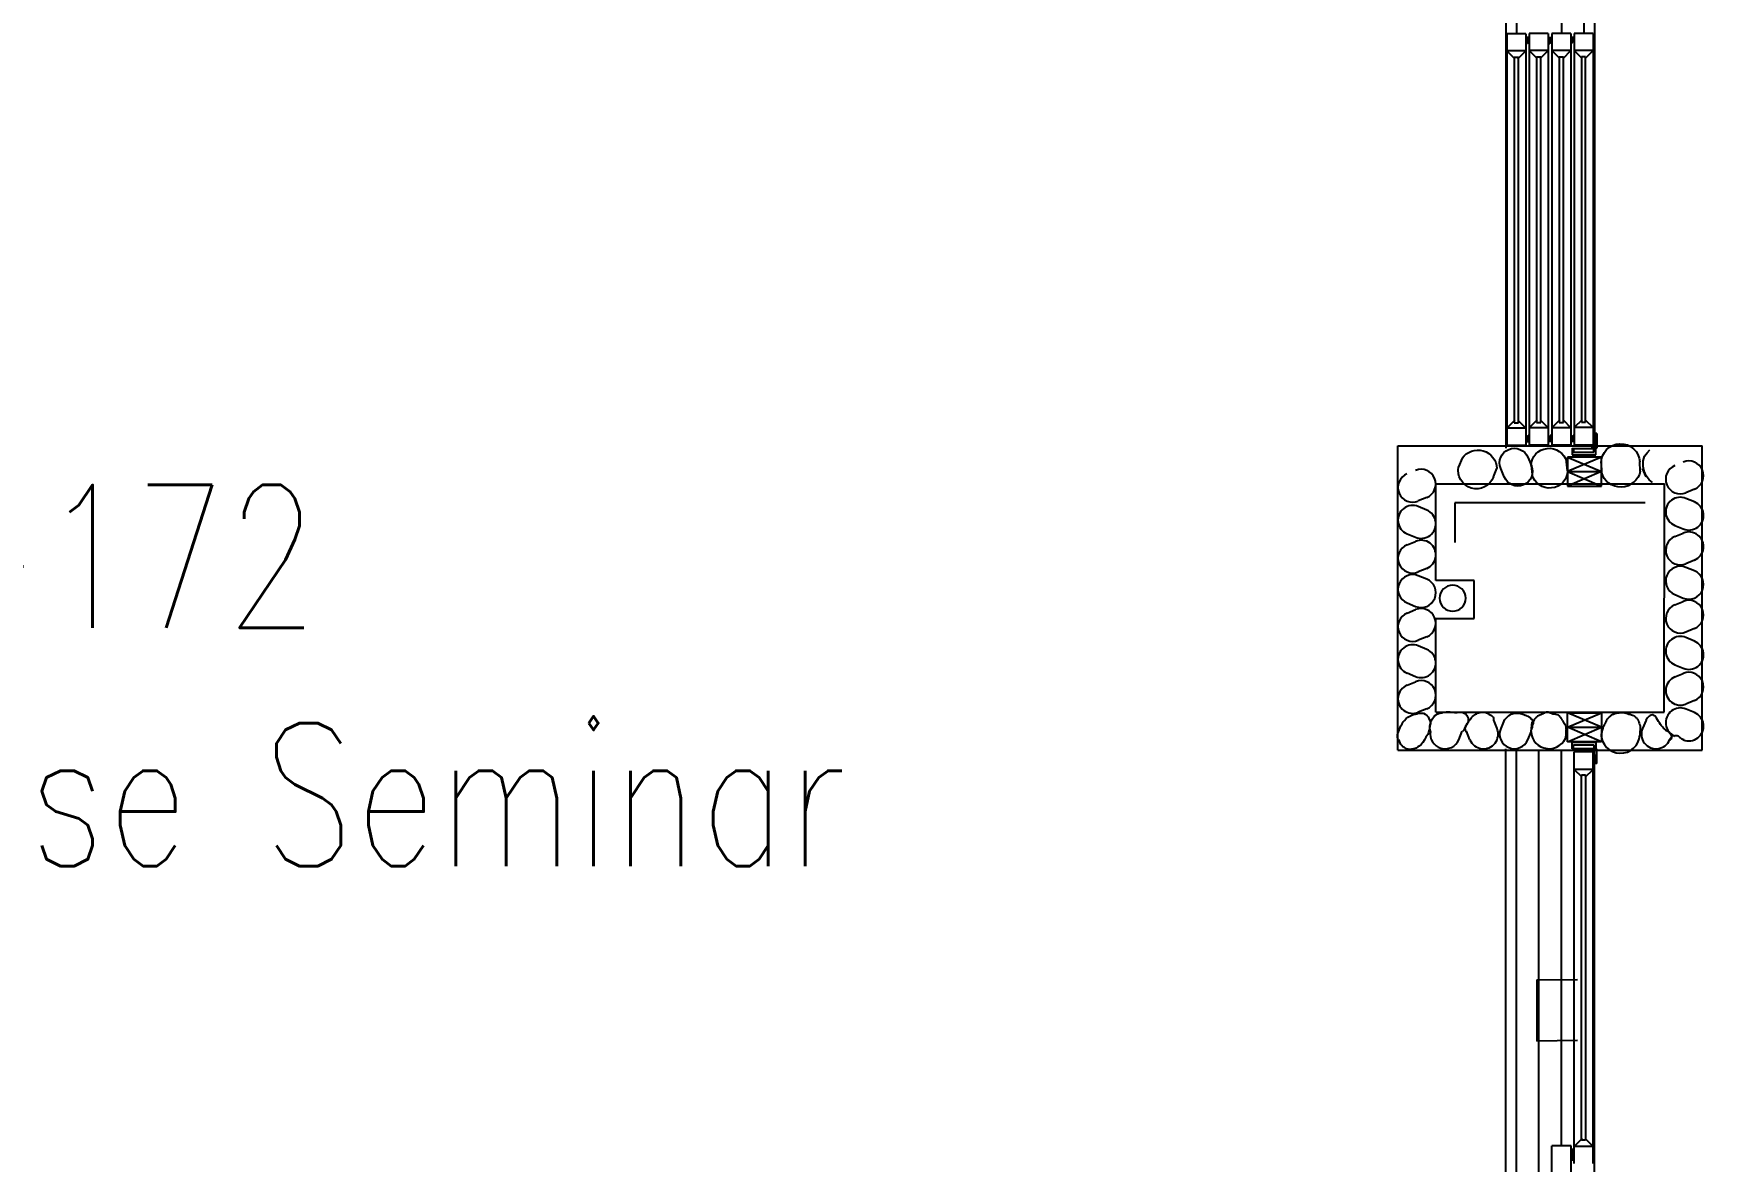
# Model space of a CAD drawing. Extents: x 11182 to 734459, y -1391328 to 152085.
# Drawn here: x 114612 to 119002, y -563737 to -560770 of the extents above; entities that cross this region are included whole.
import ezdxf
from ezdxf.enums import TextEntityAlignment as Align

# ---------------------------------------------------------------- set-up
doc = ezdxf.new("R2010")
doc.units = 0
doc.header["$LTSCALE"] = 500
doc.header["$MEASUREMENT"] = 0
for name, color, linetype in [('0_room_data', 7, 'CONTINUOUS'), ('1_Wall_Exist', 251, 'CONTINUOUS'), ('3_Text', 7, 'CONTINUOUS')]:
    doc.layers.add(name, color=color, linetype=linetype)
doc.styles.add('1_200', font='simplex.shx', dxfattribs={"width": 0.75, "height": 460})

# ---------------------------------------------------------------- blocks, each defined once
blk = doc.blocks.new('room_data')
at = {"layer": '3_Text', "style": '1_200', "width": 0.75}
for tag, p in [('ROOMNUM', (0, 0)), ('ROOMUSE', (0, -575))]:
    blk.add_attdef(tag, text='', height=345, dxfattribs=at).set_placement(p, align=Align.MIDDLE_CENTER)

msp = doc.modelspace()

# ---------------------------------------------------------------- linework, layer by layer
at = {"layer": '1_Wall_Exist'}
for p, q in [((118481.7, -557655), (118481.7, -561861.2)), ((118509.7, -557663), (118509.7, -560771.2)), ((118628.1, -557662.5), (118628.1, -560770.7)), ((118686.7, -557663), (118686.7, -560771.2)), ((118714.7, -557662.9), (118714.7, -561822.1)), ((118484.7, -560771.6), (118484.7, -561853.7)), ((118534.7, -560771.6), (118484.7, -560771.6)), ((118534.7, -560771.6), (118534.7, -561853.7)), ((118543.3, -560771), (118543.3, -561853.2)), ((118593.3, -560771), (118543.3, -560771)), ((118593.3, -560771), (118593.3, -561853.2)), ((118603.1, -560771.1), (118603.1, -561853.2)), ((118653.1, -560771.1), (118603.1, -560771.1)), ((118653.1, -560771.1), (118653.1, -561853.2)), ((118661.3, -560770.6), (118661.3, -561852.7)), ((118711.3, -560770.6), (118661.3, -560770.6)), ((118711.3, -560770.6), (118711.3, -561852.7)), ((118534.7, -560816.2), (118484.7, -560816.2)), ((118505.6, -560837.1), (118484.7, -560816.2)), ((118513.8, -560837.1), (118534.7, -560816.2)), ((118536.7, -560780.8), (118543.4, -560780.8)), ((118536.7, -560783.3), (118536.7, -560780.8)), ((118537.6, -560783.3), (118536.7, -560783.3)), ((118536.7, -560787.5), (118537.6, -560787.5)), ((118536.7, -560797.9), (118536.7, -560787.5)), ((118537.8, -560797.9), (118536.7, -560797.9)), ((118537.6, -560787.5), (118537.6, -560783.3)), ((118540.7, -560783.3), (118537.8, -560797.9)), ((118543.2, -560783.3), (118540.7, -560783.3)), ((118593.3, -560815.6), (118543.3, -560815.6)), ((118564.2, -560836.5), (118543.3, -560815.6)), ((118572.4, -560836.5), (118593.3, -560815.6)), ((118596.5, -560780.9), (118603.2, -560780.9)), ((118596.5, -560783.4), (118596.5, -560780.9)), ((118597.4, -560783.4), (118596.5, -560783.4)), ((118596.5, -560787.6), (118597.4, -560787.6)), ((118596.5, -560798), (118596.5, -560787.6)), ((118597.6, -560798), (118596.5, -560798)), ((118597.4, -560787.6), (118597.4, -560783.4)), ((118600.5, -560783.4), (118597.6, -560798)), ((118603, -560783.4), (118600.5, -560783.4)), ((118653.1, -560815.7), (118603.1, -560815.7)), ((118624, -560836.6), (118603.1, -560815.7)), ((118632.2, -560836.6), (118653.1, -560815.7)), ((118654.7, -560780), (118661.4, -560780)), ((118654.7, -560782.5), (118654.7, -560780)), ((118655.6, -560782.5), (118654.7, -560782.5)), ((118654.7, -560786.7), (118655.6, -560786.7)), ((118654.7, -560797.1), (118654.7, -560786.7)), ((118655.8, -560797.1), (118654.7, -560797.1)), ((118655.6, -560786.7), (118655.6, -560782.5)), ((118658.7, -560782.5), (118655.8, -560797.1)), ((118661.2, -560782.5), (118658.7, -560782.5)), ((118711.3, -560815.2), (118661.3, -560815.2)), ((118682.2, -560836.1), (118661.3, -560815.2)), ((118690.4, -560836.1), (118711.3, -560815.2)), ((118515.1, -560833.4), (118503.8, -560833.4)), ((118503.8, -560833.4), (118503.8, -561794.1)), ((118515.1, -561794.1), (118515.1, -560833.4)), ((118573.7, -560832.8), (118562.4, -560832.8)), ((118562.4, -560832.8), (118562.4, -561793.3)), ((118573.7, -561793.3), (118573.7, -560832.8)), ((118633.5, -560832.9), (118622.2, -560832.9)), ((118622.2, -560832.9), (118622.2, -561793.4)), ((118633.5, -561793.4), (118633.5, -560832.9)), ((118691.7, -560832.4), (118680.4, -560832.4)), ((118680.4, -560832.4), (118680.4, -561792.9)), ((118691.7, -561792.9), (118691.7, -560832.4)), ((118505.6, -561787.5), (118484.7, -561808.4)), ((118534.7, -561808.4), (118484.7, -561808.4)), ((118503.8, -561794.1), (118515.1, -561794.1)), ((118513.8, -561787.5), (118534.7, -561808.4)), ((118564.2, -561786.7), (118543.3, -561807.6)), ((118593.3, -561807.6), (118543.3, -561807.6)), ((118562.4, -561793.3), (118573.7, -561793.3)), ((118572.4, -561786.7), (118593.3, -561807.6)), ((118624, -561786.6), (118603.1, -561807.5)), ((118653.1, -561807.5), (118603.1, -561807.5)), ((118622.2, -561793.4), (118633.5, -561793.4)), ((118632.2, -561786.6), (118653.1, -561807.5)), ((118682.2, -561786.1), (118661.3, -561807)), ((118711.3, -561807), (118661.3, -561807)), ((118680.4, -561792.9), (118691.7, -561792.9)), ((118690.4, -561786.1), (118711.3, -561807)), ((118712.6, -561822.6), (118712.6, -561834.2)), ((118721.1, -561822.6), (118712.6, -561822.6)), ((118714.1, -561834.2), (118716, -561825.1)), ((118716, -561825.1), (118718.5, -561825.1)), ((118718.5, -561825.1), (118718.5, -561833.6)), ((118721.1, -561822.6), (118721.1, -561861)), ((118198.2, -562655.1), (118198.4, -561855)), ((118198.4, -561855), (118998.2, -561855)), ((118534.7, -561853.7), (118484.7, -561853.7)), ((118541.3, -561844.1), (118534.6, -561844.1)), ((118534.8, -561841.6), (118537.3, -561841.6)), ((118537.3, -561841.6), (118540.2, -561827)), ((118540.2, -561827), (118541.3, -561827)), ((118540.4, -561837.4), (118540.4, -561841.6)), ((118541.3, -561837.4), (118540.4, -561837.4)), ((118540.4, -561841.6), (118541.3, -561841.6)), ((118541.3, -561827), (118541.3, -561837.4)), ((118541.3, -561841.6), (118541.3, -561844.1)), ((118593.3, -561853.2), (118543.3, -561853.2)), ((118599.9, -561843.6), (118593.2, -561843.6)), ((118593.4, -561841.1), (118595.9, -561841.1)), ((118595.9, -561841.1), (118598.8, -561826.5)), ((118598.8, -561826.5), (118599.9, -561826.5)), ((118599, -561836.9), (118599, -561841.1)), ((118599.9, -561836.9), (118599, -561836.9)), ((118599, -561841.1), (118599.9, -561841.1)), ((118599.9, -561826.5), (118599.9, -561836.9)), ((118599.9, -561841.1), (118599.9, -561843.6)), ((118653.1, -561853.3), (118603.1, -561853.3)), ((118659.7, -561843.7), (118653, -561843.7)), ((118653.2, -561841.2), (118655.7, -561841.2)), ((118655.7, -561841.2), (118658.6, -561826.6)), ((118656, -561860.9), (118656, -561878.9)), ((118656, -561861.5), (118718.3, -561861.5)), ((118658.6, -561826.6), (118659.7, -561826.6)), ((118658.8, -561837), (118658.8, -561841.2)), ((118659.7, -561837), (118658.8, -561837)), ((118658.8, -561841.2), (118659.7, -561841.2)), ((118659.5, -561861.1), (118659.5, -561871.4)), ((118659.7, -561826.6), (118659.7, -561837)), ((118659.7, -561841.2), (118659.7, -561843.7)), ((118711.3, -561852.8), (118661.3, -561852.8)), ((118706.1, -561859.8), (118719.8, -561859.8)), ((118706.1, -561861), (118706.1, -561859.8)), ((118721.1, -561861), (118706.1, -561861)), ((118717.9, -561843.2), (118711.2, -561843.2)), ((118711.4, -561840.7), (118713.9, -561840.7)), ((118712.6, -561834.2), (118714.1, -561834.2)), ((118713.4, -561871.4), (118713.4, -561861.5)), ((118713.9, -561840.7), (118716.8, -561826.1)), ((118714.7, -561843.9), (118714.7, -561861.2)), ((118716.8, -561826.1), (118717.9, -561826.1)), ((118717, -561836.5), (118717, -561840.7)), ((118717.9, -561836.5), (118717, -561836.5)), ((118717, -561840.7), (118717.9, -561840.7)), ((118717.9, -561826.1), (118717.9, -561836.5)), ((118717.9, -561837.8), (118719.7, -561837.8)), ((118717.9, -561838.9), (118717.9, -561837.8)), ((118719.8, -561838.9), (118717.9, -561838.9)), ((118717.9, -561840.7), (118717.9, -561843.2)), ((118718.3, -561878.9), (118718.3, -561861.5)), ((118718.5, -561833.6), (118719.7, -561833.6)), ((118719.7, -561837.8), (118719.7, -561833.6)), ((118719.8, -561859.8), (118719.8, -561838.9)), ((118853.5, -561873.6), (118860.3, -561865.5)), ((118998.3, -562655.1), (118998.2, -561855)), ((118367, -561887.7), (118357.8, -561910)), ((118539.9, -561885.1), (118549.2, -561907.3)), ((118548.1, -561906.8), (118551.2, -561930.7)), ((118644.3, -561920.7), (118641.3, -561896.7)), ((118733.2, -561884.8), (118644.2, -561884.8)), ((118644.2, -561884.8), (118733.2, -561922.8)), ((118733.2, -561884.8), (118644.2, -561922.8)), ((118644.2, -561884.8), (118644.2, -561960.8)), ((118656, -561878.9), (118718.3, -561878.9)), ((118659.5, -561871.4), (118713.4, -561871.4)), ((118732.5, -561900.4), (118733.5, -561924.5)), ((118733.2, -561960.8), (118733.2, -561884.8)), ((118835.3, -561921.3), (118834.2, -561897)), ((118842.6, -561894), (118846.7, -561881.8)), ((118842.6, -561909), (118842.6, -561894)), ((118845.3, -561921.2), (118842.6, -561909)), ((118846.7, -561881.8), (118853.5, -561873.6)), ((118298.3, -561954.9), (118898.5, -561954.9)), ((118298.3, -562208.6), (118298.3, -561954.9)), ((118449.5, -561936.8), (118458.7, -561914.5)), ((118477.8, -561936.8), (118468.6, -561914.5)), ((118644.2, -561922.8), (118733.2, -561922.8)), ((118644.2, -561922.8), (118733.2, -561960.8)), ((118733.2, -561922.8), (118644.2, -561960.8)), ((118850.4, -561936.8), (118841.1, -561914.6)), ((118850.7, -561933.5), (118845.3, -561921.2)), ((118858.9, -561944.3), (118850.7, -561933.5)), ((118867.1, -561951.1), (118858.9, -561944.3)), ((118898.3, -562554.9), (118898.5, -561954.9)), ((118274.1, -561990.7), (118251.7, -561999.9)), ((118644.2, -561960.8), (118733.2, -561960.8)), ((118977.7, -561968.9), (118955.3, -561978.2)), ((118977.7, -562002.2), (118955.4, -561993)), ((118274.1, -562023.9), (118251.8, -562014.7)), ((118348, -562005), (118348, -562109.4)), ((118848, -562005), (118348, -562005)), ((118222.3, -562085.9), (118244.4, -562095.2)), ((118925.9, -562064.2), (118948, -562073.4)), ((118925.9, -562093.5), (118948.2, -562084.3)), ((118222.3, -562115.2), (118244.6, -562106)), ((118977.7, -562155.5), (118955.4, -562164.8)), ((118977.7, -562183.8), (118955.4, -562174.6)), ((118274.1, -562177.2), (118251.8, -562186.5)), ((118274.1, -562205.6), (118251.8, -562196.4)), ((118398.4, -562208.6), (118298.4, -562208.6)), ((118398.4, -562308.6), (118398.4, -562208.6)), ((118925.9, -562273.2), (118948.2, -562263.9)), ((118926, -562245.9), (118948.2, -562255.2)), ((118222.3, -562294.9), (118244.6, -562285.6)), ((118222.4, -562267.7), (118244.6, -562277)), ((118298.3, -562554.9), (118298.3, -562308.6)), ((118298.4, -562308.6), (118398.4, -562308.6)), ((118977.7, -562335.2), (118955.3, -562344.4)), ((118274.1, -562356.9), (118251.7, -562366.2)), ((118274.1, -562390.1), (118251.8, -562380.9)), ((118977.7, -562368.4), (118955.4, -562359.2)), ((118925.9, -562430.4), (118948.1, -562439.7)), ((118222.3, -562452.1), (118244.5, -562461.4)), ((118222.3, -562484.3), (118244.5, -562475)), ((118925.9, -562462.6), (118948.1, -562453.3)), ((118977.8, -562524.5), (118955.4, -562533.8)), ((118219.7, -562572.2), (118224.2, -562568.5)), ((118224.2, -562568.5), (118229.8, -562565.8)), ((118229.8, -562565.8), (118235.3, -562563)), ((118235.3, -562563), (118239, -562561.2)), ((118239, -562561.2), (118244.5, -562560.2)), ((118244.5, -562560.2), (118250, -562559.3)), ((118247.2, -562558.4), (118252.7, -562557.5)), ((118274.2, -562546.3), (118251.8, -562555.5)), ((118252.7, -562557.5), (118265.6, -562557.5)), ((118265.6, -562557.5), (118270.2, -562560.2)), ((118270.2, -562560.2), (118274.8, -562564.8)), ((118274.8, -562564.8), (118277.6, -562567.6)), ((118277.6, -562567.6), (118279.4, -562572.2)), ((118288.1, -562573.3), (118290.2, -562570.6)), ((118290.2, -562570.6), (118292.3, -562567.8)), ((118292.3, -562567.8), (118294.3, -562565.1)), ((118294.3, -562565.1), (118298.5, -562562.3)), ((118298.3, -562554.9), (118898.3, -562554.9)), ((118298.5, -562562.3), (118301.9, -562560.2)), ((118301.9, -562560.2), (118305.4, -562558.9)), ((118305.4, -562558.9), (118309.5, -562557.5)), ((118309.5, -562557.5), (118313.6, -562556.8)), ((118313.6, -562556.8), (118318.5, -562555.4)), ((118318.5, -562555.4), (118325.4, -562554.7)), ((118325.4, -562554.7), (118335, -562554.7)), ((118335, -562554.7), (118339.2, -562555.4)), ((118339.2, -562555.4), (118343.3, -562555.4)), ((118343.3, -562555.4), (118347.4, -562556.1)), ((118347.4, -562556.1), (118353.6, -562556.1)), ((118353.6, -562556.1), (118359.1, -562555.4)), ((118359.1, -562555.4), (118365.4, -562555.4)), ((118365.4, -562555.4), (118368.8, -562556.1)), ((118368.8, -562556.1), (118374.3, -562558.9)), ((118374.3, -562558.9), (118377.8, -562561.6)), ((118377.8, -562561.6), (118379.8, -562563.7)), ((118379.8, -562563.7), (118381.2, -562567.8)), ((118381.2, -562567.8), (118382.6, -562571.3)), ((118382.6, -562571.3), (118383.3, -562576.8)), ((118388, -562574.2), (118389.9, -562571.6)), ((118389.9, -562571.6), (118392.1, -562569)), ((118392.1, -562569), (118394.7, -562566.4)), ((118394.7, -562566.4), (118397.7, -562563.8)), ((118397.7, -562563.8), (118400.3, -562562)), ((118400.3, -562562), (118402.5, -562560.5)), ((118402.5, -562560.5), (118404.8, -562559.3)), ((118404.8, -562559.3), (118407.4, -562557.9)), ((118407.4, -562557.9), (118410.3, -562557.1)), ((118410.3, -562557.1), (118413.3, -562556)), ((118413.3, -562556), (118415.9, -562555.6)), ((118415.9, -562555.6), (118418.5, -562555.2)), ((118418.5, -562555.2), (118426.4, -562555.2)), ((118426.4, -562555.2), (118429, -562556)), ((118429, -562556), (118431.2, -562556.7)), ((118431.2, -562556.7), (118433.4, -562557.5)), ((118433.4, -562557.5), (118435.3, -562558.6)), ((118435.3, -562558.6), (118437.5, -562560.1)), ((118437.5, -562560.1), (118439, -562561.2)), ((118439, -562561.2), (118440.5, -562562.3)), ((118440.5, -562562.3), (118442.4, -562563.1)), ((118442.4, -562563.1), (118443.9, -562564.2)), ((118443.9, -562564.2), (118445.7, -562565.7)), ((118445.7, -562565.7), (118447.2, -562566.8)), ((118447.2, -562566.8), (118448.3, -562568.7)), ((118448.3, -562568.7), (118449.5, -562570.1)), ((118449.5, -562570.1), (118449.5, -562575.8)), ((118481.1, -562573.1), (118482.6, -562571.3)), ((118482.6, -562571.3), (118484.5, -562569)), ((118484.5, -562569), (118486.7, -562567.2)), ((118486.7, -562567.2), (118488.2, -562565.7)), ((118488.2, -562565.7), (118490.1, -562564.2)), ((118490.1, -562564.2), (118491.5, -562563.1)), ((118491.5, -562563.1), (118493.4, -562562)), ((118493.4, -562562), (118495.6, -562560.8)), ((118495.6, -562560.8), (118498.6, -562559.7)), ((118498.6, -562559.7), (118501.6, -562559)), ((118501.6, -562559), (118504.2, -562558.2)), ((118504.2, -562558.2), (118506.8, -562558.2)), ((118506.8, -562558.2), (118509.1, -562557.9)), ((118509.1, -562557.9), (118515, -562557.9)), ((118515, -562557.9), (118518, -562558.2)), ((118518, -562558.2), (118520.6, -562558.6)), ((118520.6, -562558.6), (118524, -562559.7)), ((118524, -562559.7), (118526.9, -562560.5)), ((118526.9, -562560.5), (118529.5, -562561.2)), ((118529.5, -562561.2), (118532.5, -562562.7)), ((118532.5, -562562.7), (118535.1, -562563.4)), ((118535.1, -562563.4), (118537.4, -562564.9)), ((118537.4, -562564.9), (118540, -562566.1)), ((118540, -562566.1), (118542.2, -562567.2)), ((118542.2, -562567.2), (118543.7, -562567.9)), ((118543.7, -562567.9), (118545.6, -562569.4)), ((118545.6, -562569.4), (118547, -562570.5)), ((118547, -562570.5), (118548.5, -562572.4)), ((118559.7, -562570.9), (118557.8, -562572.8)), ((118561.2, -562569), (118559.7, -562570.9)), ((118563.1, -562567.5), (118561.2, -562569)), ((118565.3, -562566.1), (118563.1, -562567.5)), ((118567.5, -562564.9), (118565.3, -562566.1)), ((118569.4, -562564.2), (118567.5, -562564.9)), ((118571.3, -562563.4), (118569.4, -562564.2)), ((118573.5, -562562.3), (118571.3, -562563.4)), ((118575.7, -562561.6), (118573.5, -562562.3)), ((118577.6, -562560.5), (118575.7, -562561.6)), ((118579.8, -562559.7), (118577.6, -562560.5)), ((118582.1, -562558.2), (118579.8, -562559.7)), ((118584.3, -562557.5), (118582.1, -562558.2)), ((118586.5, -562556.4), (118584.3, -562557.5)), ((118589.1, -562555.6), (118586.5, -562556.4)), ((118591.4, -562555.2), (118589.1, -562555.6)), ((118593.6, -562555.2), (118591.4, -562555.2)), ((118595.5, -562556), (118593.6, -562555.2)), ((118597, -562556.7), (118595.5, -562556)), ((118599.6, -562557.9), (118597, -562556.7)), ((118602.2, -562559), (118599.6, -562557.9)), ((118605.5, -562560.1), (118602.2, -562559)), ((118609.2, -562560.8), (118605.5, -562560.1)), ((118613.3, -562561.6), (118609.2, -562560.8)), ((118616.7, -562562), (118613.3, -562561.6)), ((118620.4, -562563.1), (118616.7, -562562)), ((118622.3, -562564.9), (118620.4, -562563.1)), ((118624.1, -562567.5), (118622.3, -562564.9)), ((118626, -562569.4), (118624.1, -562567.5)), ((118627.5, -562572), (118626, -562569.4)), ((118629.7, -562574.6), (118627.5, -562572)), ((118644.2, -562632.9), (118644.2, -562556.9)), ((118644.2, -562556.9), (118733.2, -562556.9)), ((118644.2, -562594.9), (118733.2, -562556.9)), ((118733.2, -562594.9), (118644.2, -562556.9)), ((118733.2, -562556.9), (118733.2, -562632.9)), ((118749.3, -562573.5), (118750.4, -562572)), ((118750.4, -562572), (118751.5, -562570.5)), ((118751.5, -562570.5), (118752.6, -562569.4)), ((118752.6, -562569.4), (118754.9, -562567.2)), ((118754.9, -562567.2), (118756, -562566.1)), ((118756, -562566.1), (118757.5, -562564.6)), ((118757.5, -562564.6), (118759, -562563.1)), ((118759, -562563.1), (118760.8, -562562)), ((118760.8, -562562), (118762.7, -562560.8)), ((118762.7, -562560.8), (118764.6, -562560.1)), ((118764.6, -562560.1), (118766.8, -562559.3)), ((118766.8, -562559.3), (118768.7, -562559)), ((118768.7, -562559), (118770.9, -562558.2)), ((118770.9, -562558.2), (118773.1, -562557.9)), ((118773.1, -562557.9), (118776.9, -562557.1)), ((118776.9, -562557.1), (118779.1, -562556.7)), ((118779.1, -562556.7), (118781, -562556.4)), ((118781, -562556.4), (118783.2, -562556.4)), ((118783.2, -562556.4), (118785.8, -562556)), ((118785.8, -562556), (118790.3, -562556)), ((118790.3, -562556), (118792.5, -562556.4)), ((118792.5, -562556.4), (118794.7, -562556.7)), ((118794.7, -562556.7), (118796.6, -562557.1)), ((118796.6, -562557.1), (118798.5, -562557.9)), ((118798.5, -562557.9), (118800.7, -562558.2)), ((118800.7, -562558.2), (118802.6, -562559.3)), ((118802.6, -562559.3), (118804.8, -562560.1)), ((118804.8, -562560.1), (118806.7, -562560.5)), ((118806.7, -562560.5), (118808.5, -562560.8)), ((118808.5, -562560.8), (118810.4, -562561.6)), ((118810.4, -562561.6), (118812.6, -562562.3)), ((118812.6, -562562.3), (118814.5, -562562.7)), ((118814.5, -562562.7), (118816.3, -562563.4)), ((118816.3, -562563.4), (118818.6, -562564.6)), ((118818.6, -562564.6), (118820.8, -562566.4)), ((118820.8, -562566.4), (118823, -562567.9)), ((118823, -562567.9), (118824.2, -562569)), ((118824.2, -562569), (118825.3, -562570.9)), ((118825.3, -562570.9), (118826.8, -562572.8)), ((118854.3, -562570.5), (118852.5, -562573.1)), ((118855.1, -562569), (118854.3, -562570.5)), ((118856.2, -562567.9), (118855.1, -562569)), ((118857.3, -562566.4), (118856.2, -562567.9)), ((118858.8, -562565.3), (118857.3, -562566.4)), ((118861.4, -562563.8), (118858.8, -562565.3)), ((118864, -562562.7), (118861.4, -562563.8)), ((118867, -562562), (118864, -562562.7)), ((118869.2, -562562), (118867, -562562)), ((118872.6, -562564.6), (118869.2, -562562)), ((118874.8, -562566.1), (118872.6, -562564.6)), ((118876.3, -562567.9), (118874.8, -562566.1)), ((118878.2, -562570.9), (118876.3, -562567.9)), ((118880.4, -562575), (118878.2, -562570.9)), ((118977.6, -562556.4), (118955.5, -562547.1)), ((118197.6, -562615.4), (118198.5, -562609.9)), ((118197.6, -562621.8), (118197.6, -562615.4)), ((118198.5, -562609.9), (118200.3, -562605.3)), ((118200.3, -562605.3), (118202.2, -562599.8)), ((118202.2, -562599.8), (118204, -562595.2)), ((118204, -562595.2), (118205.9, -562591.5)), ((118205.9, -562591.5), (118209.5, -562586)), ((118209.5, -562586), (118212.3, -562580.5)), ((118212.3, -562580.5), (118216, -562576.8)), ((118216, -562576.8), (118219.7, -562572.2)), ((118276.6, -562613.6), (118273.9, -562617.2)), ((118278.5, -562609), (118276.6, -562613.6)), ((118279.4, -562604.4), (118278.5, -562609)), ((118279.4, -562572.2), (118281.2, -562575.9)), ((118281.2, -562599.8), (118279.4, -562604.4)), ((118281.2, -562575.9), (118283.1, -562579.5)), ((118282.2, -562590.6), (118281.2, -562599.8)), ((118284, -562585.1), (118282.2, -562590.6)), ((118282.6, -562592), (118283.3, -562587.8)), ((118282.6, -562596.8), (118282.6, -562592)), ((118283.3, -562601.6), (118282.6, -562596.8)), ((118283.1, -562579.5), (118284, -562585.1)), ((118283.3, -562587.8), (118284, -562584.4)), ((118284, -562605.7), (118283.3, -562601.6)), ((118284, -562584.4), (118284.7, -562580.9)), ((118284.7, -562580.9), (118286.1, -562578.2)), ((118286.1, -562578.2), (118288.1, -562573.3)), ((118358.1, -562627.6), (118367.4, -562605.4)), ((118371.6, -562602.3), (118368.1, -562605.7)), ((118373.6, -562598.2), (118371.6, -562602.3)), ((118375.7, -562594), (118373.6, -562598.2)), ((118375, -562596.2), (118375.7, -562594.4)), ((118375.3, -562598.1), (118375, -562596.2)), ((118375.7, -562600.7), (118375.3, -562598.1)), ((118377.8, -562590.6), (118375.7, -562594)), ((118375.7, -562594.4), (118376.8, -562591.8)), ((118376.1, -562602.6), (118375.7, -562600.7)), ((118376.8, -562604), (118376.1, -562602.6)), ((118376.8, -562591.8), (118377.9, -562589.1)), ((118377.6, -562605.9), (118376.8, -562604)), ((118378.7, -562607.4), (118377.6, -562605.9)), ((118379.1, -562587.8), (118377.8, -562590.6)), ((118377.9, -562589.1), (118379.1, -562587.7)), ((118387.4, -562627.6), (118378.2, -562605.3)), ((118380.2, -562608.9), (118378.7, -562607.4)), ((118381.2, -562583.7), (118379.1, -562587.8)), ((118379.1, -562587.7), (118380.5, -562585.4)), ((118380.5, -562585.4), (118381.7, -562583.2)), ((118382.6, -562580.9), (118381.2, -562583.7)), ((118381.7, -562583.2), (118383.2, -562581.3)), ((118383.3, -562576.8), (118382.6, -562580.9)), ((118383.2, -562581.3), (118385, -562578.7)), ((118385, -562578.7), (118386.5, -562575.7)), ((118386.5, -562575.7), (118388, -562574.2)), ((118449.5, -562575.8), (118458.7, -562598.1)), ((118477.8, -562575.8), (118468.6, -562598.1)), ((118477.4, -562576.9), (118478.5, -562575.7)), ((118478.5, -562575.7), (118479.6, -562574.6)), ((118479.6, -562574.6), (118481.1, -562573.1)), ((118539.9, -562627.5), (118549.2, -562605.3)), ((118548.9, -562601.8), (118547.8, -562605.5)), ((118548.1, -562605.8), (118551.2, -562581.9)), ((118548.5, -562572.4), (118550, -562573.9)), ((118549.7, -562599.2), (118548.9, -562601.8)), ((118550, -562597.3), (118549.7, -562599.2)), ((118550, -562573.9), (118550.8, -562575.4)), ((118550.8, -562595.1), (118550, -562597.3)), ((118550.8, -562575.4), (118551.9, -562577.6)), ((118551.1, -562593.2), (118550.8, -562595.1)), ((118551.5, -562590.6), (118551.1, -562593.2)), ((118551.9, -562579.8), (118551.5, -562582.4)), ((118552.3, -562588.4), (118551.5, -562590.6)), ((118551.9, -562577.6), (118551.9, -562579.8)), ((118552.6, -562586.5), (118552.3, -562588.4)), ((118553.4, -562584.7), (118552.6, -562586.5)), ((118553.7, -562582.4), (118553.4, -562584.7)), ((118554.1, -562580.2), (118553.7, -562582.4)), ((118555.6, -562576.9), (118554.1, -562580.2)), ((118556.4, -562574.6), (118555.6, -562576.9)), ((118557.8, -562572.8), (118556.4, -562574.6)), ((118631.2, -562577.6), (118629.7, -562574.6)), ((118632.3, -562579.1), (118631.2, -562577.6)), ((118633.1, -562580.9), (118632.3, -562579.1)), ((118634.9, -562584.3), (118633.1, -562580.9)), ((118636.1, -562586.2), (118634.9, -562584.3)), ((118637.9, -562588.4), (118636.1, -562586.2)), ((118639.4, -562590.6), (118637.9, -562588.4)), ((118640.2, -562592.9), (118639.4, -562590.6)), ((118640.5, -562594.7), (118640.2, -562592.9)), ((118640.2, -562617.5), (118640.5, -562615.6)), ((118640.9, -562597.3), (118640.5, -562594.7)), ((118640.5, -562604.8), (118640.9, -562602.6)), ((118640.5, -562615.6), (118640.5, -562604.8)), ((118641.3, -562599.6), (118640.9, -562597.3)), ((118640.9, -562602.6), (118641.3, -562599.6)), ((118644.3, -562591.9), (118641.3, -562615.9)), ((118644.2, -562594.9), (118733.2, -562594.9)), ((118644.2, -562632.9), (118733.2, -562594.9)), ((118733.2, -562632.9), (118644.2, -562594.9)), ((118733.3, -562618.2), (118733.7, -562614.8)), ((118733.7, -562614.8), (118734, -562611.9)), ((118734, -562611.9), (118734.4, -562609.6)), ((118734.4, -562609.6), (118734.8, -562607.8)), ((118734.8, -562607.8), (118735.5, -562604.8)), ((118735.5, -562604.8), (118736.3, -562602.6)), ((118736.3, -562602.6), (118736.6, -562600.3)), ((118736.6, -562600.3), (118737.4, -562597.7)), ((118737.4, -562597.7), (118738.1, -562595.5)), ((118738.1, -562595.5), (118738.9, -562594)), ((118738.9, -562594), (118739.6, -562592.5)), ((118739.6, -562592.5), (118740.4, -562591)), ((118740.4, -562591), (118741.1, -562588.8)), ((118741.1, -562588.8), (118741.8, -562587.3)), ((118741.8, -562587.3), (118743.3, -562584.3)), ((118743.3, -562584.3), (118744.5, -562581.7)), ((118744.5, -562581.7), (118745.2, -562580.2)), ((118745.2, -562580.2), (118746.7, -562577.6)), ((118746.7, -562577.6), (118747.4, -562576.1)), ((118747.4, -562576.1), (118748.2, -562574.6)), ((118748.2, -562574.6), (118749.3, -562573.5)), ((118826.8, -562572.8), (118827.9, -562573.9)), ((118827.9, -562573.9), (118829.4, -562576.9)), ((118829.4, -562576.9), (118830.5, -562578.3)), ((118830.5, -562578.3), (118831.2, -562581.3)), ((118831.2, -562581.3), (118832, -562583.9)), ((118832, -562583.9), (118833.5, -562587.3)), ((118833.5, -562587.3), (118835.3, -562591.3)), ((118835.3, -562591.3), (118834.2, -562615.6)), ((118850.4, -562575.8), (118841.1, -562598)), ((118851, -562575), (118848.7, -562577.2)), ((118852.5, -562573.1), (118851, -562575)), ((118883, -562579.5), (118880.4, -562575)), ((118885.6, -562583.6), (118883, -562579.5)), ((118888.2, -562587.3), (118885.6, -562583.6)), ((118890.5, -562590.6), (118888.2, -562587.3)), ((118893.4, -562593.6), (118890.5, -562590.6)), ((118896.4, -562597), (118893.4, -562593.6)), ((118899.4, -562599.6), (118896.4, -562597)), ((118902, -562601.4), (118899.4, -562599.6)), ((118903.1, -562604), (118902, -562601.4)), ((118905.7, -562604.8), (118903.1, -562604)), ((118908.7, -562605.9), (118905.7, -562604.8)), ((118911.3, -562607.4), (118908.7, -562605.9)), ((118912.4, -562609.3), (118911.3, -562607.4)), ((118913.9, -562611.9), (118912.4, -562609.3)), ((118915, -562613), (118913.9, -562611.9)), ((118916.5, -562614.8), (118915, -562613)), ((118917.7, -562616.3), (118916.5, -562614.8)), ((118199.4, -562625.5), (118197.6, -562621.8)), ((118198.2, -562655.1), (118998.3, -562655.1)), ((118202.2, -562631), (118200.3, -562627.3)), ((118204, -562635.6), (118202.2, -562631)), ((118205.9, -562640.2), (118204, -562635.6)), ((118208.6, -562643), (118205.9, -562640.2)), ((118211.4, -562646.6), (118208.6, -562643)), ((118216, -562648.5), (118211.4, -562646.6)), ((118220.6, -562651.2), (118216, -562648.5)), ((118225.2, -562652.2), (118220.6, -562651.2)), ((118229.8, -562653.1), (118225.2, -562652.2)), ((118234.4, -562652.2), (118229.8, -562653.1)), ((118239.9, -562651.2), (118234.4, -562652.2)), ((118246.3, -562649.4), (118239.9, -562651.2)), ((118250.9, -562646.6), (118246.3, -562649.4)), ((118254.6, -562644.8), (118250.9, -562646.6)), ((118259.2, -562640.2), (118254.6, -562644.8)), ((118263.8, -562634.7), (118259.2, -562640.2)), ((118268.4, -562628.3), (118263.8, -562634.7)), ((118270.2, -562624.6), (118268.4, -562628.3)), ((118272, -562620.9), (118270.2, -562624.6)), ((118273.9, -562617.2), (118272, -562620.9)), ((118481.7, -566855), (118481.7, -562651.4)), ((118509.7, -566849.6), (118509.7, -562656.5)), ((118568.3, -564732), (118568.3, -562656.5)), ((118628.1, -563696.7), (118628.1, -562656.6)), ((118639, -562621.2), (118639.8, -562619.7)), ((118639.8, -562619.7), (118640.2, -562617.5)), ((118733.2, -562632.9), (118644.2, -562632.9)), ((118656, -562633.7), (118718.3, -562633.7)), ((118656, -562651.7), (118656, -562633.7)), ((118656, -562651.1), (118718.3, -562651.1)), ((118659.5, -562641.2), (118713.4, -562641.2)), ((118659.5, -562651.5), (118659.5, -562641.2)), ((118711.3, -562659.8), (118661.3, -562659.8)), ((118661.3, -563742), (118661.3, -562659.9)), ((118706.1, -562651.6), (118706.1, -562652.8)), ((118721.1, -562651.6), (118706.1, -562651.6)), ((118706.1, -562652.8), (118719.8, -562652.8)), ((118711.3, -563742), (118711.3, -562659.9)), ((118713.4, -562641.2), (118713.4, -562651.1)), ((118714.7, -562668.7), (118714.7, -562651.4)), ((118718.3, -562633.7), (118718.3, -562651.1)), ((118719.8, -562652.8), (118719.8, -562673.7)), ((118721.1, -562690), (118721.1, -562651.6)), ((118733.7, -562620.4), (118733.3, -562618.2)), ((118911.3, -562627.9), (118912.8, -562627.1)), ((118911.4, -562629.9), (118918.5, -562619.9)), ((118919.9, -562617.1), (118912.4, -562627.5)), ((118912.8, -562627.1), (118915.4, -562627.1)), ((118915.4, -562627.1), (118916.5, -562625.6)), ((118916.5, -562625.6), (118918, -562622.7)), ((118918, -562618.2), (118917.7, -562616.3)), ((118918, -562622.7), (118918, -562618.2)), ((118925.5, -562616.7), (118927.3, -562616.3)), ((118927.3, -562616.3), (118929.9, -562616.3)), ((118929.9, -562616.3), (118931.8, -562616.7)), ((118931.8, -562616.7), (118935.2, -562617.8)), ((118935.2, -562617.8), (118937, -562618.9)), ((118937, -562618.9), (118938.5, -562620.8)), ((118938.5, -562620.8), (118940, -562621.9)), ((118940, -562621.9), (118941.5, -562623.4)), ((118941.5, -562623.4), (118943.7, -562624.9)), ((118943.7, -562624.9), (118945.6, -562625.6)), ((118945.6, -562625.6), (118947.1, -562626.4)), ((118947.1, -562626.4), (118950.1, -562627.1)), ((118717.9, -562669.4), (118711.2, -562669.4)), ((118711.4, -562671.9), (118713.9, -562671.9)), ((118712.6, -562678.4), (118714.1, -562678.4)), ((118712.6, -562690), (118712.6, -562678.4)), ((118721.1, -562690), (118712.6, -562690)), ((118713.9, -562671.9), (118716.8, -562686.5)), ((118714.1, -562678.4), (118716, -562687.5)), ((118714.7, -566849.7), (118714.7, -562690.5)), ((118716, -562687.5), (118718.5, -562687.5)), ((118716.8, -562686.5), (118717.9, -562686.5)), ((118717, -562671.9), (118717.9, -562671.9)), ((118717, -562676.1), (118717, -562671.9)), ((118717.9, -562676.1), (118717, -562676.1)), ((118717.9, -562671.9), (118717.9, -562669.4)), ((118717.9, -562673.7), (118717.9, -562674.8)), ((118719.8, -562673.7), (118717.9, -562673.7)), ((118717.9, -562674.8), (118719.7, -562674.8)), ((118717.9, -562686.5), (118717.9, -562676.1)), ((118718.5, -562679), (118719.7, -562679)), ((118718.5, -562687.5), (118718.5, -562679)), ((118719.7, -562674.8), (118719.7, -562679)), ((118711.3, -562705.6), (118661.3, -562705.6)), ((118682.2, -562726.5), (118661.3, -562705.6)), ((118680.4, -562719.7), (118691.7, -562719.7)), ((118680.4, -563680.2), (118680.4, -562719.7)), ((118690.4, -562726.5), (118711.3, -562705.6)), ((118691.7, -562719.7), (118691.7, -563680.2)), ((118563.5, -563259.4), (118563.4, -563420.5)), ((118670.2, -563259.4), (118563.6, -563259.5)), ((118670.1, -563418.5), (118563.4, -563420.5)), ((118653.2, -563695.4), (118603.2, -563695.4)), ((118603.2, -564777.6), (118603.2, -563695.5)), ((118659.8, -563705), (118653.1, -563705)), ((118653.2, -564777.6), (118653.2, -563695.5)), ((118653.3, -563707.5), (118655.8, -563707.5)), ((118655.8, -563707.5), (118658.7, -563722.1)), ((118658.9, -563707.5), (118659.8, -563707.5)), ((118658.9, -563711.7), (118658.9, -563707.5)), ((118659.8, -563711.7), (118658.9, -563711.7)), ((118659.8, -563707.5), (118659.8, -563705)), ((118659.8, -563722.1), (118659.8, -563711.7)), ((118682.2, -563676.5), (118661.3, -563697.4)), ((118711.3, -563697.4), (118661.3, -563697.4)), ((118691.7, -563680.2), (118680.4, -563680.2)), ((118690.4, -563676.5), (118711.3, -563697.4)), ((118654.7, -563715.5), (118654.7, -563725.9)), ((118655.8, -563715.5), (118654.7, -563715.5)), ((118654.7, -563725.9), (118655.6, -563725.9)), ((118654.7, -563730.1), (118654.7, -563732.6)), ((118655.6, -563730.1), (118654.7, -563730.1)), ((118654.7, -563732.6), (118661.4, -563732.6)), ((118655.6, -563725.9), (118655.6, -563730.1)), ((118658.7, -563730.1), (118655.8, -563715.5)), ((118658.7, -563722.1), (118659.8, -563722.1)), ((118661.2, -563730.1), (118658.7, -563730.1))]:
    msp.add_line(p, q, dxfattribs=at)
at = {"layer": '1_Wall_Exist', "extrusion": (0, 0, -1)}
msp.add_circle((-118342.2, -562255.5), 34.3, dxfattribs=at)
for centre, radius, start, end in [((-118408.4, -561916.3), 50.3, 34.6375, 177.9505), ((-118504.3, -561899.8), 38.6, 337.6199, 157.5632), ((-118595.5, -561908.7), 47.4, 2.2954, 165.318), ((-118783.4, -561900.3), 50.9, 359.8874, 176.2833), ((-118404.6, -561920.1), 47.9, 200.4021, 12.1783), ((-118513.5, -561922), 38.6, 157.6199, 337.4828), ((-118597, -561918.7), 47.3, 182.4212, 345.318), ((-118784, -561911.2), 52.3, 191.138, 345.2453)]:
    msp.add_arc(centre, radius, start, end, dxfattribs=at)
at = {"layer": '1_Wall_Exist'}
for centre, radius, start, end in [((118940.6, -561942.6), 38.6, 112.5741, 292.4368), ((118962.9, -561933.3), 38.6, 292.5741, 112.5741), ((118237, -561964.3), 38.6, 112.5741, 292.4368), ((118259.2, -561955.1), 38.6, 292.7112, 112.3801), ((118940.5, -562028.5), 38.5, 67.2313, 247.7572), ((118236.9, -562050.3), 38.6, 67.2888, 247.7009), ((118259.3, -562059.6), 38.6, 247.2888, 67.4828), ((118963, -562037.8), 38.6, 247.152, 67.5632), ((118963, -562119.9), 38.5, 292.4368, 112.5741), ((118237.1, -562150.9), 38.6, 112.5172, 292.4368), ((118259.4, -562141.6), 38.5, 292.4368, 112.5741), ((118940.7, -562129.1), 38.6, 112.5741, 292.3801), ((118940.7, -562210.3), 38.6, 67.6199, 247.5632), ((118237.1, -562232.1), 38.6, 67.6199, 247.5632), ((118259.2, -562241.2), 38.7, 247.8133, 67.2888), ((118962.8, -562219.4), 38.7, 247.8133, 67.2888), ((118962.9, -562299.6), 38.6, 292.5741, 112.3801), ((118237, -562330.5), 38.5, 112.4368, 292.3801), ((118259.2, -562321.3), 38.6, 292.7112, 112.2428), ((118940.6, -562308.8), 38.5, 112.4368, 292.4368), ((118236.9, -562416.5), 38.6, 67.2888, 247.7009), ((118259.3, -562425.8), 38.6, 247.4259, 67.4828), ((118940.5, -562394.7), 38.5, 67.2313, 247.7572), ((118962.9, -562404.1), 38.6, 247.4259, 67.4828), ((118237, -562519.9), 38.5, 112.4368, 292.5741), ((118259.3, -562510.7), 38.6, 292.7112, 112.5172), ((118940.6, -562498.2), 38.5, 112.4368, 292.5741), ((118962.9, -562488.9), 38.6, 292.7112, 112.5741), ((118940.7, -562582.7), 38.6, 67.4259, 247.6199), ((118963, -562592), 38.6, 247.2888, 67.7009), ((118322.3, -562612.5), 38.9, 169.9323, 337.1306), ((118423.1, -562612.9), 38.6, 202.3801, 22.5741), ((118504.3, -562612.8), 38.6, 157.6199, 337.5632), ((118595.5, -562603.9), 47.4, 182.2954, 345.318), ((118783.4, -562612.3), 50.9, 179.8874, 356.2833), ((118876.7, -562612.9), 38.6, 157.2888, 337.7572)]:
    msp.add_arc(centre, radius, start, end, dxfattribs=at)

# ---------------------------------------------------------------- block references
at = {"layer": '0_room_data', "xscale": 1.089432688349144, "yscale": 1.089432688349144, "zscale": 1.089432688349144}
msp.add_blockref('room_data', (114598.6, -562145.5), dxfattribs=at).add_auto_attribs({'ROOMNUM': '07-172', 'ROOMUSE': 'Multi Purpose Seminar'})

doc.saveas('drawing.dxf')
